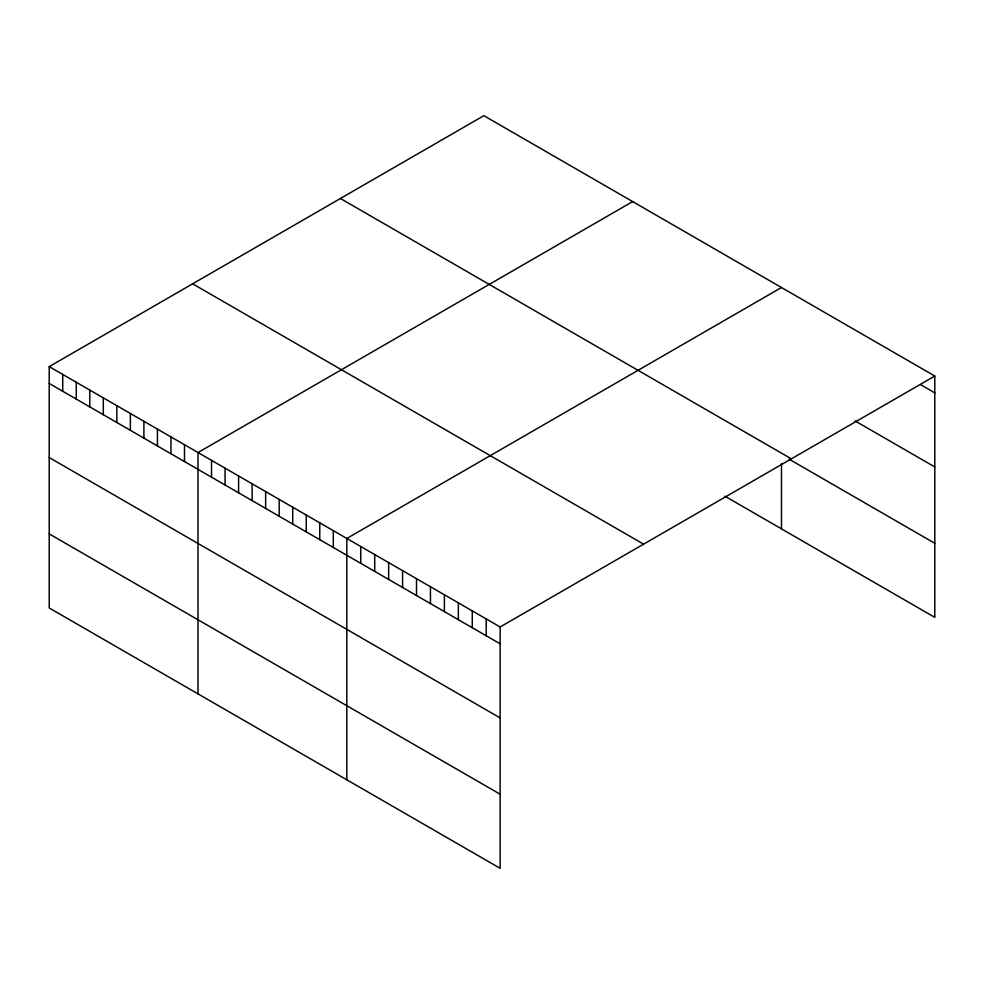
<?xml version="1.0" encoding="UTF-8"?>
<svg xmlns="http://www.w3.org/2000/svg" width="984" height="984" viewBox="0 0 984 984"><rect width="100%" height="100%" fill="white"/><g stroke="black" fill="none" stroke-linecap="round" stroke-linejoin="round"><path stroke-width="1.48" d="M49.2 366.626L500.143 626.98L500.143 868.319L49.2 607.964L49.2 366.626L483.857 115.681L934.8 376.036L934.8 617.374L724.9 496.194M632.663 201.597L198.018 452.542L198.018 693.88M781.481 287.512L346.823 538.457L346.823 779.795M500.143 626.98L934.8 376.036M920.864 384.818L934.8 392.862M854.973 420.869L934.8 466.957M340.415 198.497L791.37 458.851M789.082 459.159L934.8 543.291M192.63 283.81L643.585 544.164M49.2 383.452L500.143 643.807M49.2 457.548L500.143 717.902M49.2 533.881L500.143 794.223M781.481 463.661L781.481 528.851M486.207 618.936L486.207 635.762M472.271 610.892L472.271 627.718M458.335 602.835L458.335 619.674M444.399 594.791L444.399 611.617M430.451 586.747L430.451 603.573M416.515 578.703L416.515 595.529M402.579 570.646L402.579 587.485M388.643 562.602L388.643 579.428M374.707 554.558L374.707 571.384M360.759 546.514L360.759 563.34M333.293 530.647L333.293 547.485M319.763 522.836L319.763 539.675M306.245 515.026L306.245 531.864M292.715 507.215L292.715 524.054M279.185 499.405L279.185 516.243M265.655 491.594L265.655 508.433M252.125 483.784L252.125 500.622M238.595 475.973L238.595 492.812M225.065 468.163L225.065 485.001M211.535 460.352L211.535 477.191M184.488 444.731L184.488 461.558M170.958 436.921L170.958 453.747M157.428 429.11L157.428 445.937M143.898 421.3L143.898 438.126M130.368 413.489L130.368 430.316M116.838 405.679L116.838 422.505M103.308 397.868L103.308 414.694M89.79 390.058L89.79 406.884M76.26 382.247L76.26 399.073M62.73 374.437L62.73 391.263"/></g></svg>
